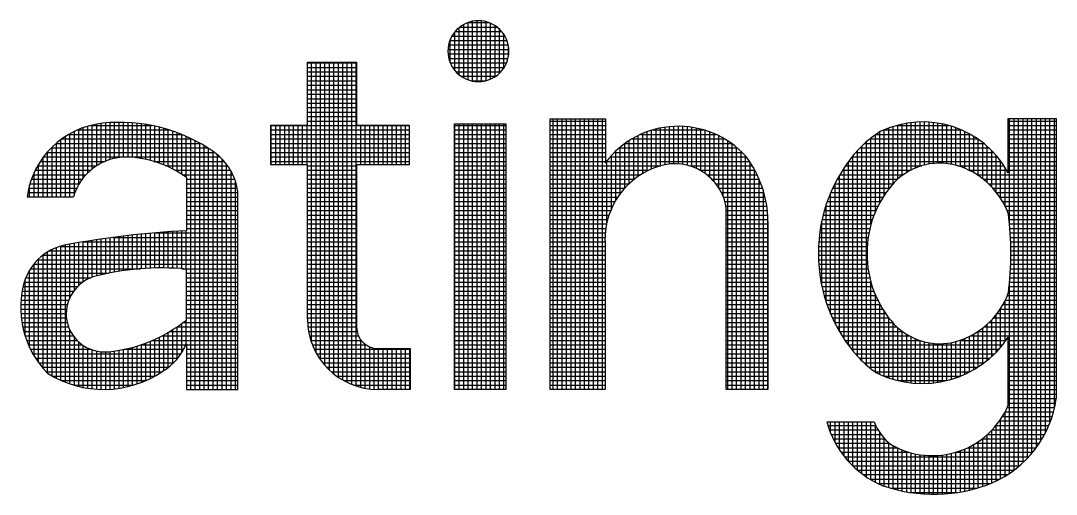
# Model space of a CAD drawing. Header units: inches. Extents: x 947 to 1788, y 0 to 594.
# Drawn here: x 1665.231 to 1669.25, y 99.481 to 101.318 of the extents above; entities that cross this region are included whole.
import ezdxf

# ---------------------------------------------------------------- set-up
doc = ezdxf.new("R2010")
doc.units = ezdxf.units.IN
doc.header["$MEASUREMENT"] = 0
doc.layers.add('BG ÇÑ±¹Áö¿ª³\xad¹æ±â¼úÁÖ½ÄÈ¸»ç CI', color=7, linetype='Continuous')

msp = doc.modelspace()

# ---------------------------------------------------------------- linework, layer by layer
at = {"layer": 'BG ÇÑ±¹Áö¿ª³\xad¹æ±â¼úÁÖ½ÄÈ¸»ç CI', "color": 7, "linetype": 'Continuous', "lineweight": 25}
for p, q in [((1666.9668, 101.3112), (1667.0484, 101.3112)), ((1666.9678, 101.089), (1666.9678, 101.3116)), ((1666.9851, 101.0843), (1666.9851, 101.3163)), ((1667.0025, 101.0822), (1667.0025, 101.3184)), ((1667.0199, 101.0827), (1667.0199, 101.3178)), ((1667.0372, 101.0859), (1667.0372, 101.3147)), ((1667.0546, 101.0919), (1667.0546, 101.3087)), ((1666.9157, 101.126), (1666.9157, 101.2746)), ((1666.9173, 101.2765), (1667.0979, 101.2765)), ((1666.933, 101.1086), (1666.933, 101.292)), ((1666.9354, 101.2939), (1667.0798, 101.2939)), ((1666.9504, 101.0969), (1666.9504, 101.3037)), ((1667.072, 101.1012), (1667.072, 101.2994)), ((1667.0893, 101.1149), (1667.0893, 101.2857)), ((1666.8969, 101.2418), (1667.1183, 101.2418)), ((1666.8983, 101.1553), (1666.8983, 101.2453)), ((1666.9051, 101.2591), (1667.1101, 101.2591)), ((1667.1067, 101.1359), (1667.1067, 101.2647)), ((1666.8896, 101.207), (1667.1256, 101.207)), ((1666.8899, 101.1897), (1667.1253, 101.1897)), ((1666.8919, 101.2244), (1667.1233, 101.2244)), ((1667.1241, 101.1801), (1667.1241, 101.2205)), ((1666.3444, 100.9135), (1666.3444, 101.1571)), ((1666.3444, 101.1571), (1666.5348, 101.1571)), ((1666.3444, 101.155), (1666.5348, 101.155)), ((1666.36, 100.0701), (1666.36, 101.1571)), ((1666.3774, 100.0311), (1666.3774, 101.1571)), ((1666.3947, 100.0032), (1666.3947, 101.1571)), ((1666.4121, 99.9812), (1666.4121, 101.1571)), ((1666.4295, 99.9631), (1666.4295, 101.1571)), ((1666.4468, 99.9479), (1666.4468, 101.1571)), ((1666.4642, 99.9351), (1666.4642, 101.1571)), ((1666.4816, 99.9242), (1666.4816, 101.1571)), ((1666.4989, 99.9151), (1666.4989, 101.1571)), ((1666.5163, 99.9074), (1666.5163, 101.1571)), ((1666.5337, 99.9011), (1666.5337, 101.1571)), ((1666.5348, 101.1571), (1666.5348, 100.9135)), ((1666.8928, 101.1723), (1667.1224, 101.1723)), ((1666.8984, 101.155), (1667.1167, 101.155)), ((1666.3444, 101.1376), (1666.5348, 101.1376)), ((1666.3444, 101.1202), (1666.5348, 101.1202)), ((1666.9074, 101.1376), (1667.1078, 101.1376)), ((1666.9207, 101.1202), (1667.0945, 101.1202)), ((1666.3444, 101.1029), (1666.5348, 101.1029)), ((1666.3444, 101.0855), (1666.5348, 101.0855)), ((1666.3444, 101.0681), (1666.5348, 101.0681)), ((1666.9407, 101.1029), (1667.0745, 101.1029)), ((1666.9795, 101.0855), (1667.0357, 101.0855)), ((1666.3444, 101.0508), (1666.5348, 101.0508)), ((1666.3444, 101.0334), (1666.5348, 101.0334)), ((1666.3444, 101.016), (1666.5348, 101.016)), ((1666.3444, 100.9987), (1666.5348, 100.9987)), ((1666.3444, 100.9813), (1666.5348, 100.9813)), ((1666.3444, 100.9639), (1666.5348, 100.9639)), ((1666.3444, 100.9466), (1666.5348, 100.9466)), ((1665.4918, 100.7288), (1665.4918, 100.9093)), ((1665.501, 100.9119), (1665.7416, 100.9119)), ((1665.5092, 100.7441), (1665.5092, 100.9139)), ((1665.5265, 100.7564), (1665.5265, 100.9174)), ((1665.5439, 100.7663), (1665.5439, 100.92)), ((1665.5612, 100.7742), (1665.5612, 100.9218)), ((1665.5786, 100.7802), (1665.5786, 100.9231)), ((1665.596, 100.7847), (1665.596, 100.9239)), ((1665.6133, 100.7876), (1665.6133, 100.9243)), ((1665.6307, 100.7891), (1665.6307, 100.9241)), ((1665.6481, 100.7891), (1665.6481, 100.9235)), ((1665.6654, 100.7881), (1665.6654, 100.9224)), ((1665.6828, 100.7863), (1665.6828, 100.9208)), ((1665.7002, 100.7838), (1665.7002, 100.9188)), ((1665.7175, 100.7805), (1665.7175, 100.9162)), ((1665.7349, 100.7764), (1665.7349, 100.9132)), ((1665.7523, 100.7714), (1665.7523, 100.9096)), ((1666.2015, 100.7588), (1666.2015, 100.9135)), ((1666.2015, 100.9135), (1666.3444, 100.9135)), ((1666.2015, 100.9119), (1666.7383, 100.9119)), ((1666.2037, 100.7588), (1666.2037, 100.9135)), ((1666.2211, 100.7588), (1666.2211, 100.9135)), ((1666.2385, 100.7588), (1666.2385, 100.9135)), ((1666.2558, 100.7588), (1666.2558, 100.9135)), ((1666.2732, 100.7588), (1666.2732, 100.9135)), ((1666.2906, 100.7588), (1666.2906, 100.9135)), ((1666.3079, 100.7588), (1666.3079, 100.9135)), ((1666.3253, 100.7588), (1666.3253, 100.9135)), ((1666.3426, 100.7588), (1666.3426, 100.9135)), ((1666.3444, 100.9292), (1666.5348, 100.9292)), ((1666.5348, 100.9135), (1666.7383, 100.9135)), ((1666.551, 100.7588), (1666.551, 100.9135)), ((1666.5684, 100.7588), (1666.5684, 100.9135)), ((1666.5858, 100.7588), (1666.5858, 100.9135)), ((1666.6031, 100.7588), (1666.6031, 100.9135)), ((1666.6205, 100.7588), (1666.6205, 100.9135)), ((1666.6378, 100.7588), (1666.6378, 100.9135)), ((1666.6552, 100.7588), (1666.6552, 100.9135)), ((1666.6726, 100.7588), (1666.6726, 100.9135)), ((1666.6899, 100.7588), (1666.6899, 100.9135)), ((1666.7073, 100.7588), (1666.7073, 100.9135)), ((1666.7247, 100.7588), (1666.7247, 100.9135)), ((1666.7383, 100.9135), (1666.7383, 100.7588)), ((1666.9147, 100.9188), (1667.1144, 100.9188)), ((1666.9147, 99.8879), (1666.9147, 100.9188)), ((1666.9147, 100.9119), (1667.1144, 100.9119)), ((1666.9157, 99.8879), (1666.9157, 100.9188)), ((1666.933, 99.8879), (1666.933, 100.9188)), ((1666.9504, 99.8879), (1666.9504, 100.9188)), ((1666.9678, 99.8879), (1666.9678, 100.9188)), ((1666.9851, 99.8879), (1666.9851, 100.9188)), ((1667.0025, 99.8879), (1667.0025, 100.9188)), ((1667.0199, 99.8879), (1667.0199, 100.9188)), ((1667.0372, 99.8879), (1667.0372, 100.9188)), ((1667.0546, 99.8879), (1667.0546, 100.9188)), ((1667.072, 99.8879), (1667.072, 100.9188)), ((1667.0893, 99.8879), (1667.0893, 100.9188)), ((1667.1067, 99.8879), (1667.1067, 100.9188)), ((1667.1144, 100.9188), (1667.1144, 99.8879)), ((1667.2862, 99.8879), (1667.2862, 100.9383)), ((1667.2862, 100.9383), (1667.5011, 100.9383)), ((1667.2862, 100.9292), (1667.5011, 100.9292)), ((1667.2862, 100.9119), (1667.5011, 100.9119)), ((1667.2977, 99.8879), (1667.2977, 100.9383)), ((1667.3151, 99.8879), (1667.3151, 100.9383)), ((1667.3324, 99.8879), (1667.3324, 100.9383)), ((1667.3498, 99.8879), (1667.3498, 100.9383)), ((1667.3672, 99.8879), (1667.3672, 100.9383)), ((1667.3845, 99.8879), (1667.3845, 100.9383)), ((1667.4019, 99.8879), (1667.4019, 100.9383)), ((1667.4192, 99.8879), (1667.4192, 100.9383)), ((1667.4366, 99.8879), (1667.4366, 100.9383)), ((1667.454, 99.8879), (1667.454, 100.9383)), ((1667.4713, 99.8879), (1667.4713, 100.9383)), ((1667.4887, 99.8879), (1667.4887, 100.9383)), ((1667.5011, 100.9383), (1667.5011, 100.7681)), ((1667.7492, 100.7624), (1667.7492, 100.9074)), ((1667.7665, 100.7635), (1667.7665, 100.9086)), ((1667.7839, 100.763), (1667.7839, 100.909)), ((1667.8013, 100.7611), (1667.8013, 100.9085)), ((1667.8186, 100.7576), (1667.8186, 100.9072)), ((1668.6174, 100.6866), (1668.6174, 100.9082)), ((1668.6297, 100.9119), (1668.8334, 100.9119)), ((1668.6348, 100.7038), (1668.6348, 100.9132)), ((1668.6521, 100.7179), (1668.6521, 100.9174)), ((1668.6695, 100.7296), (1668.6695, 100.9207)), ((1668.6869, 100.7393), (1668.6869, 100.9232)), ((1668.7042, 100.7473), (1668.7042, 100.9248)), ((1668.7216, 100.7537), (1668.7216, 100.9257)), ((1668.7389, 100.7586), (1668.7389, 100.9257)), ((1668.7563, 100.7623), (1668.7563, 100.925)), ((1668.7737, 100.7646), (1668.7737, 100.9235)), ((1668.791, 100.7657), (1668.791, 100.9211)), ((1668.8084, 100.7656), (1668.8084, 100.9179)), ((1668.8258, 100.7642), (1668.8258, 100.9139)), ((1668.8431, 100.7616), (1668.8431, 100.909)), ((1669.0638, 100.7284), (1669.0638, 100.9389)), ((1669.0638, 100.9389), (1669.25, 100.9389)), ((1669.0638, 100.9292), (1669.25, 100.9292)), ((1669.0638, 100.9119), (1669.25, 100.9119)), ((1669.0689, 100.525), (1669.0689, 100.9389)), ((1669.0862, 99.5748), (1669.0862, 100.9389)), ((1669.1036, 99.5887), (1669.1036, 100.9389)), ((1669.121, 99.6041), (1669.121, 100.9389)), ((1669.1383, 99.6214), (1669.1383, 100.9389)), ((1669.1557, 99.6409), (1669.1557, 100.9389)), ((1669.1731, 99.6631), (1669.1731, 100.9389)), ((1669.1904, 99.6889), (1669.1904, 100.9389)), ((1669.2078, 99.7196), (1669.2078, 100.9389)), ((1669.2252, 99.7581), (1669.2252, 100.9389)), ((1669.2425, 99.8134), (1669.2425, 100.9389)), ((1669.25, 100.9389), (1669.25, 99.8526)), ((1665.405, 100.6354), (1665.405, 100.8697)), ((1665.4171, 100.8771), (1665.8564, 100.8771)), ((1665.4223, 100.6354), (1665.4223, 100.8801)), ((1665.4397, 100.6458), (1665.4397, 100.8892)), ((1665.4511, 100.8945), (1665.8086, 100.8945)), ((1665.4571, 100.6841), (1665.4571, 100.8971)), ((1665.4744, 100.7095), (1665.4744, 100.9037)), ((1665.7696, 100.7656), (1665.7696, 100.9055)), ((1665.787, 100.759), (1665.787, 100.901)), ((1665.8043, 100.7514), (1665.8043, 100.8958)), ((1665.8217, 100.7428), (1665.8217, 100.8902)), ((1665.8391, 100.7331), (1665.8391, 100.8839)), ((1665.8564, 100.7222), (1665.8564, 100.8771)), ((1665.8738, 100.7101), (1665.8738, 100.8697)), ((1666.2015, 100.8945), (1666.7383, 100.8945)), ((1666.2015, 100.8771), (1666.7383, 100.8771)), ((1666.9147, 100.8945), (1667.1144, 100.8945)), ((1666.9147, 100.8771), (1667.1144, 100.8771)), ((1667.2862, 100.8945), (1667.5011, 100.8945)), ((1667.2862, 100.8771), (1667.5011, 100.8771)), ((1667.6276, 100.7147), (1667.6276, 100.8729)), ((1667.6365, 100.8771), (1667.9297, 100.8771)), ((1667.645, 100.7257), (1667.645, 100.8808)), ((1667.6624, 100.7352), (1667.6624, 100.8877)), ((1667.6797, 100.7433), (1667.6797, 100.8935)), ((1667.6829, 100.8945), (1667.8833, 100.8945)), ((1667.6971, 100.75), (1667.6971, 100.8984)), ((1667.7144, 100.7556), (1667.7144, 100.9023)), ((1667.7318, 100.7598), (1667.7318, 100.9053)), ((1667.836, 100.7524), (1667.836, 100.905)), ((1667.8534, 100.7455), (1667.8534, 100.9019)), ((1667.8707, 100.7366), (1667.8707, 100.898)), ((1667.8881, 100.7253), (1667.8881, 100.893)), ((1667.9055, 100.7112), (1667.9055, 100.8871)), ((1667.9228, 100.6933), (1667.9228, 100.8802)), ((1667.9402, 100.6698), (1667.9402, 100.8721)), ((1668.5479, 100.5768), (1668.5479, 100.8755)), ((1668.5503, 100.8771), (1668.9172, 100.8771)), ((1668.5653, 100.6126), (1668.5653, 100.8871)), ((1668.5808, 100.8945), (1668.8823, 100.8945)), ((1668.5827, 100.6414), (1668.5827, 100.8953)), ((1668.6, 100.6656), (1668.6, 100.9022)), ((1668.8605, 100.7577), (1668.8605, 100.9032)), ((1668.8779, 100.7524), (1668.8779, 100.8964)), ((1668.8952, 100.7457), (1668.8952, 100.8886)), ((1668.9126, 100.7378), (1668.9126, 100.8797)), ((1668.93, 100.7285), (1668.93, 100.8696)), ((1669.0638, 100.8945), (1669.25, 100.8945)), ((1669.0638, 100.8771), (1669.25, 100.8771)), ((1665.3529, 100.6354), (1665.3529, 100.828)), ((1665.3685, 100.8424), (1665.928, 100.8424)), ((1665.3702, 100.6354), (1665.3702, 100.8439)), ((1665.3876, 100.6354), (1665.3876, 100.8577)), ((1665.3905, 100.8598), (1665.8951, 100.8598)), ((1665.8912, 99.8879), (1665.8912, 100.8616)), ((1665.9085, 99.8879), (1665.9085, 100.8529)), ((1665.9259, 99.8879), (1665.9259, 100.8436)), ((1665.9433, 99.8879), (1665.9433, 100.8335)), ((1666.2015, 100.8598), (1666.7383, 100.8598)), ((1666.2015, 100.8424), (1666.7383, 100.8424)), ((1666.9147, 100.8598), (1667.1144, 100.8598)), ((1666.9147, 100.8424), (1667.1144, 100.8424)), ((1667.2862, 100.8598), (1667.5011, 100.8598)), ((1667.2862, 100.8424), (1667.5011, 100.8424)), ((1667.5582, 100.648), (1667.5582, 100.828)), ((1667.5755, 100.6691), (1667.5755, 100.8415)), ((1667.5768, 100.8424), (1667.9894, 100.8424)), ((1667.5929, 100.6867), (1667.5929, 100.8533)), ((1667.6033, 100.8598), (1667.9629, 100.8598)), ((1667.6103, 100.7018), (1667.6103, 100.8638)), ((1667.9575, 100.6353), (1667.9575, 100.8629)), ((1667.9749, 99.8879), (1667.9749, 100.8523)), ((1667.9923, 99.8879), (1667.9923, 100.8403)), ((1668.0096, 99.8879), (1668.0096, 100.8267)), ((1668.4958, 99.9989), (1668.4958, 100.8324)), ((1668.5066, 100.8424), (1668.9686, 100.8424)), ((1668.5132, 99.983), (1668.5132, 100.8483)), ((1668.527, 100.8598), (1668.9452, 100.8598)), ((1668.5306, 100.5274), (1668.5306, 100.8626)), ((1668.9473, 100.7177), (1668.9473, 100.8583)), ((1668.9647, 100.7052), (1668.9647, 100.8455)), ((1668.9821, 100.6906), (1668.9821, 100.831)), ((1669.0638, 100.8598), (1669.25, 100.8598)), ((1669.0638, 100.8424), (1669.25, 100.8424)), ((1665.3181, 100.6354), (1665.3181, 100.7881)), ((1665.3198, 100.7903), (1666.0041, 100.7903)), ((1665.3338, 100.8077), (1665.9826, 100.8077)), ((1665.3355, 100.6354), (1665.3355, 100.8097)), ((1665.3498, 100.825), (1665.9568, 100.825)), ((1665.9606, 99.8879), (1665.9606, 100.8226)), ((1665.978, 99.8879), (1665.978, 100.8109)), ((1665.9954, 99.8879), (1665.9954, 100.7979)), ((1666.2015, 100.825), (1666.7383, 100.825)), ((1666.2015, 100.8077), (1666.7383, 100.8077)), ((1666.2015, 100.7903), (1666.7383, 100.7903)), ((1666.9147, 100.825), (1667.1144, 100.825)), ((1666.9147, 100.8077), (1667.1144, 100.8077)), ((1666.9147, 100.7903), (1667.1144, 100.7903)), ((1667.2862, 100.825), (1667.5011, 100.825)), ((1667.2862, 100.8077), (1667.5011, 100.8077)), ((1667.2862, 100.7903), (1667.5011, 100.7903)), ((1667.5192, 100.7903), (1668.0467, 100.7903)), ((1667.5234, 100.5883), (1667.5234, 100.795)), ((1667.5357, 100.8077), (1668.0305, 100.8077)), ((1667.5408, 100.6221), (1667.5408, 100.8126)), ((1667.5546, 100.825), (1668.0116, 100.825)), ((1668.027, 99.8879), (1668.027, 100.8111)), ((1668.0444, 99.8879), (1668.0444, 100.7933)), ((1668.458, 100.7903), (1669.0217, 100.7903)), ((1668.4611, 100.0371), (1668.4611, 100.7942)), ((1668.4725, 100.8077), (1669.0062, 100.8077)), ((1668.4785, 100.0168), (1668.4785, 100.8144)), ((1668.4885, 100.825), (1668.9887, 100.825)), ((1668.9994, 100.6737), (1668.9994, 100.8147)), ((1669.0168, 100.6536), (1669.0168, 100.7961)), ((1669.0638, 100.825), (1669.25, 100.825)), ((1669.0638, 100.8077), (1669.25, 100.8077)), ((1669.0638, 100.7903), (1669.25, 100.7903)), ((1665.297, 100.7556), (1665.5252, 100.7556)), ((1665.3008, 100.6354), (1665.3008, 100.762)), ((1665.3076, 100.7729), (1665.5583, 100.7729)), ((1665.7472, 100.7729), (1666.021, 100.7729)), ((1665.795, 100.7556), (1666.0347, 100.7556)), ((1666.0127, 99.8879), (1666.0127, 100.7819)), ((1666.0301, 99.8879), (1666.0301, 100.7618)), ((1666.2015, 100.7729), (1666.7383, 100.7729)), ((1666.3444, 100.7588), (1666.2015, 100.7588)), ((1666.3444, 100.1613), (1666.3444, 100.7588)), ((1666.3444, 100.7556), (1666.5348, 100.7556)), ((1666.7383, 100.7588), (1666.5348, 100.7588)), ((1666.5348, 100.7588), (1666.5348, 100.1298)), ((1666.9147, 100.7729), (1667.1144, 100.7729)), ((1666.9147, 100.7556), (1667.1144, 100.7556)), ((1667.2862, 100.7729), (1667.5011, 100.7729)), ((1667.2862, 100.7556), (1667.7143, 100.7556)), ((1667.5048, 100.7729), (1668.0591, 100.7729)), ((1667.5061, 100.5354), (1667.5061, 100.7746)), ((1667.8261, 100.7556), (1668.0702, 100.7556)), ((1668.0617, 99.8879), (1668.0617, 100.769)), ((1668.4264, 100.084), (1668.4264, 100.7473)), ((1668.432, 100.7556), (1668.7277, 100.7556)), ((1668.4438, 100.0593), (1668.4438, 100.7719)), ((1668.4445, 100.7729), (1669.0354, 100.7729)), ((1668.8679, 100.7556), (1669.0476, 100.7556)), ((1669.0341, 100.6294), (1669.0341, 100.7746)), ((1669.0515, 100.5988), (1669.0515, 100.7494)), ((1669.0638, 100.7729), (1669.25, 100.7729)), ((1669.0638, 100.7556), (1669.25, 100.7556)), ((1665.2798, 100.7208), (1665.4841, 100.7208)), ((1665.2834, 100.6354), (1665.2834, 100.729)), ((1665.2878, 100.7382), (1665.502, 100.7382)), ((1665.8301, 100.7382), (1666.0458, 100.7382)), ((1665.8585, 100.7208), (1666.0549, 100.7208)), ((1665.8742, 100.7098), (1665.8742, 100.5035)), ((1666.0475, 99.8879), (1666.0475, 100.7353)), ((1666.3444, 100.7382), (1666.5348, 100.7382)), ((1666.3444, 100.7208), (1666.5348, 100.7208)), ((1666.9147, 100.7382), (1667.1144, 100.7382)), ((1666.9147, 100.7208), (1667.1144, 100.7208)), ((1667.2862, 100.7382), (1667.6684, 100.7382)), ((1667.2862, 100.7208), (1667.637, 100.7208)), ((1667.8678, 100.7382), (1668.0802, 100.7382)), ((1667.894, 100.7208), (1668.0891, 100.7208)), ((1668.0791, 99.8879), (1668.0791, 100.7402)), ((1668.409, 100.1117), (1668.409, 100.7196)), ((1668.4098, 100.7208), (1668.6562, 100.7208)), ((1668.4205, 100.7382), (1668.6847, 100.7382)), ((1668.9118, 100.7382), (1669.0583, 100.7382)), ((1668.9426, 100.7208), (1669.25, 100.7208)), ((1669.0638, 100.7382), (1669.25, 100.7382)), ((1665.2627, 100.6687), (1665.449, 100.6687)), ((1665.266, 100.6354), (1665.266, 100.6816)), ((1665.2674, 100.6861), (1665.4582, 100.6861)), ((1665.273, 100.7035), (1665.4698, 100.7035)), ((1665.8742, 100.7035), (1666.0621, 100.7035)), ((1665.8742, 100.6861), (1666.0676, 100.6861)), ((1665.8742, 100.6687), (1666.0717, 100.6687)), ((1666.0648, 99.8879), (1666.0648, 100.6955)), ((1666.3444, 100.7035), (1666.5348, 100.7035)), ((1666.3444, 100.6861), (1666.5348, 100.6861)), ((1666.3444, 100.6687), (1666.5348, 100.6687)), ((1666.9147, 100.7035), (1667.1144, 100.7035)), ((1666.9147, 100.6861), (1667.1144, 100.6861)), ((1666.9147, 100.6687), (1667.1144, 100.6687)), ((1667.2862, 100.7035), (1667.6124, 100.7035)), ((1667.2862, 100.6861), (1667.5922, 100.6861)), ((1667.2862, 100.6687), (1667.5752, 100.6687)), ((1667.9135, 100.7035), (1668.0971, 100.7035)), ((1667.9287, 100.6861), (1668.1041, 100.6861)), ((1667.9408, 100.6687), (1668.1102, 100.6687)), ((1668.0965, 99.8879), (1668.0965, 100.7048)), ((1668.3823, 100.6687), (1668.6025, 100.6687)), ((1668.3907, 100.6861), (1668.617, 100.6861)), ((1668.3917, 100.1432), (1668.3917, 100.688)), ((1668.3999, 100.7035), (1668.6344, 100.7035)), ((1668.9669, 100.7035), (1669.25, 100.7035)), ((1668.987, 100.6861), (1669.25, 100.6861)), ((1669.004, 100.6687), (1669.25, 100.6687)), ((1665.2565, 100.6354), (1665.4364, 100.6354)), ((1665.259, 100.6514), (1665.4417, 100.6514)), ((1665.8742, 100.6514), (1666.0734, 100.6514)), ((1665.8742, 100.634), (1666.0734, 100.634)), ((1666.0734, 99.8879), (1666.0734, 100.6582)), ((1666.3444, 100.6514), (1666.5348, 100.6514)), ((1666.3444, 100.634), (1666.5348, 100.634)), ((1666.9147, 100.6514), (1667.1144, 100.6514)), ((1666.9147, 100.634), (1667.1144, 100.634)), ((1667.2862, 100.6514), (1667.5607, 100.6514)), ((1667.2862, 100.634), (1667.5483, 100.634)), ((1667.9505, 100.6514), (1668.1155, 100.6514)), ((1667.958, 100.634), (1668.12, 100.634)), ((1668.1138, 99.8879), (1668.1138, 100.6571)), ((1668.3674, 100.634), (1668.5779, 100.634)), ((1668.3743, 100.1804), (1668.3743, 100.6509)), ((1668.3745, 100.6514), (1668.5895, 100.6514)), ((1669.0185, 100.6514), (1669.25, 100.6514)), ((1669.0311, 100.634), (1669.25, 100.634)), ((1665.8742, 100.6167), (1666.0734, 100.6167)), ((1665.8742, 100.5993), (1666.0734, 100.5993)), ((1666.3444, 100.6167), (1666.5348, 100.6167)), ((1666.3444, 100.5993), (1666.5348, 100.5993)), ((1666.9147, 100.6167), (1667.1144, 100.6167)), ((1666.9147, 100.5993), (1667.1144, 100.5993)), ((1667.2862, 100.6167), (1667.5376, 100.6167)), ((1667.2862, 100.5993), (1667.5285, 100.5993)), ((1667.9638, 100.6167), (1668.1237, 100.6167)), ((1667.9678, 100.5993), (1668.1267, 100.5993)), ((1667.9692, 99.8879), (1667.9692, 100.5909)), ((1668.3551, 100.5993), (1668.5583, 100.5993)), ((1668.3569, 100.2263), (1668.3569, 100.6049)), ((1668.361, 100.6167), (1668.5676, 100.6167)), ((1669.0419, 100.6167), (1669.25, 100.6167)), ((1669.0513, 100.5993), (1669.25, 100.5993)), ((1665.8742, 100.5819), (1666.0734, 100.5819)), ((1665.8742, 100.5646), (1666.0734, 100.5646)), ((1665.8742, 100.5472), (1666.0734, 100.5472)), ((1666.3444, 100.5819), (1666.5348, 100.5819)), ((1666.3444, 100.5646), (1666.5348, 100.5646)), ((1666.3444, 100.5472), (1666.5348, 100.5472)), ((1666.9147, 100.5819), (1667.1144, 100.5819)), ((1666.9147, 100.5646), (1667.1144, 100.5646)), ((1666.9147, 100.5472), (1667.1144, 100.5472)), ((1667.2862, 100.5819), (1667.5207, 100.5819)), ((1667.2862, 100.5646), (1667.5143, 100.5646)), ((1667.2862, 100.5472), (1667.509, 100.5472)), ((1667.9692, 100.5819), (1668.1289, 100.5819)), ((1667.9692, 100.5646), (1668.1304, 100.5646)), ((1667.9692, 100.5472), (1668.1311, 100.5472)), ((1668.341, 100.5472), (1668.5367, 100.5472)), ((1668.3451, 100.5646), (1668.5429, 100.5646)), ((1668.3498, 100.5819), (1668.5501, 100.5819)), ((1669.0592, 100.5819), (1669.25, 100.5819)), ((1669.0646, 100.5646), (1669.25, 100.5646)), ((1669.0666, 100.5472), (1669.25, 100.5472)), ((1665.8742, 100.5298), (1666.0734, 100.5298)), ((1665.8742, 100.5125), (1666.0734, 100.5125)), ((1666.3444, 100.5298), (1666.5348, 100.5298)), ((1666.3444, 100.5125), (1666.5348, 100.5125)), ((1666.9147, 100.5298), (1667.1144, 100.5298)), ((1666.9147, 100.5125), (1667.1144, 100.5125)), ((1667.2862, 100.5298), (1667.5049, 100.5298)), ((1667.2862, 100.5125), (1667.5018, 100.5125)), ((1667.9692, 100.5298), (1668.1312, 100.5298)), ((1667.9692, 100.5125), (1668.1312, 100.5125)), ((1668.1312, 99.8879), (1668.1312, 100.5431)), ((1668.1312, 100.5414), (1668.1312, 99.8879)), ((1668.3344, 100.5125), (1668.5267, 100.5125)), ((1668.3374, 100.5298), (1668.5313, 100.5298)), ((1668.3396, 100.2907), (1668.3396, 100.5406)), ((1669.0684, 100.5298), (1669.25, 100.5298)), ((1669.07, 100.5125), (1669.25, 100.5125)), ((1665.5092, 100.3236), (1665.5092, 100.4661)), ((1665.5265, 100.3283), (1665.5265, 100.4688)), ((1665.5439, 100.3325), (1665.5439, 100.4714)), ((1665.5612, 100.3364), (1665.5612, 100.4739)), ((1665.5786, 100.34), (1665.5786, 100.4763)), ((1665.5897, 100.4777), (1666.0734, 100.4777)), ((1665.596, 100.3433), (1665.596, 100.4786)), ((1665.6133, 100.3463), (1665.6133, 100.4808)), ((1665.6307, 100.3489), (1665.6307, 100.4829)), ((1665.6481, 100.3513), (1665.6481, 100.4849)), ((1665.6654, 100.3533), (1665.6654, 100.4869)), ((1665.6828, 100.3551), (1665.6828, 100.4888)), ((1665.7002, 100.3565), (1665.7002, 100.4905)), ((1665.7175, 100.3577), (1665.7175, 100.4922)), ((1665.7349, 100.3585), (1665.7349, 100.4938)), ((1665.7493, 100.4951), (1666.0734, 100.4951)), ((1665.7523, 100.3591), (1665.7523, 100.4953)), ((1665.7696, 100.3593), (1665.7696, 100.4968)), ((1665.787, 100.3593), (1665.787, 100.4981)), ((1665.8043, 100.359), (1665.8043, 100.4994)), ((1665.8217, 100.3583), (1665.8217, 100.5005)), ((1665.8391, 100.3574), (1665.8391, 100.5016)), ((1665.8564, 100.3562), (1665.8564, 100.5026)), ((1665.8738, 100.3547), (1665.8738, 100.5035)), ((1666.3444, 100.4951), (1666.5348, 100.4951)), ((1666.3444, 100.4777), (1666.5348, 100.4777)), ((1666.9147, 100.4951), (1667.1144, 100.4951)), ((1666.9147, 100.4777), (1667.1144, 100.4777)), ((1667.2862, 100.4951), (1667.4998, 100.4951)), ((1667.2862, 100.4777), (1667.4988, 100.4777)), ((1667.9692, 100.4951), (1668.1312, 100.4951)), ((1667.9692, 100.4777), (1668.1312, 100.4777)), ((1668.3298, 100.4777), (1668.52, 100.4777)), ((1668.3318, 100.4951), (1668.523, 100.4951)), ((1669.0712, 100.4951), (1669.25, 100.4951)), ((1669.0723, 100.4777), (1669.25, 100.4777)), ((1665.3435, 100.4256), (1666.0734, 100.4256)), ((1665.3529, 99.9407), (1665.3529, 100.4306)), ((1665.3702, 99.9314), (1665.3702, 100.4382)), ((1665.3841, 100.443), (1666.0734, 100.443)), ((1665.3876, 99.9232), (1665.3876, 100.4441)), ((1665.405, 99.9159), (1665.405, 100.4483)), ((1665.4223, 100.2434), (1665.4223, 100.4515)), ((1665.4397, 100.2722), (1665.4397, 100.4546)), ((1665.4571, 100.2914), (1665.4571, 100.4576)), ((1665.4733, 100.4604), (1666.0734, 100.4604)), ((1665.4744, 100.3054), (1665.4744, 100.4606)), ((1665.4918, 100.3159), (1665.4918, 100.4634)), ((1666.3444, 100.4604), (1666.5348, 100.4604)), ((1666.3444, 100.443), (1666.5348, 100.443)), ((1666.3444, 100.4256), (1666.5348, 100.4256)), ((1666.9147, 100.4604), (1667.1144, 100.4604)), ((1666.9147, 100.443), (1667.1144, 100.443)), ((1666.9147, 100.4256), (1667.1144, 100.4256)), ((1667.2862, 100.4604), (1667.4988, 100.4604)), ((1667.2862, 100.443), (1667.4988, 100.443)), ((1667.2862, 100.4256), (1667.4988, 100.4256)), ((1667.4988, 100.4639), (1667.4988, 99.8879)), ((1667.9692, 100.4604), (1668.1312, 100.4604)), ((1667.9692, 100.443), (1668.1312, 100.443)), ((1667.9692, 100.4256), (1668.1312, 100.4256)), ((1668.3269, 100.4256), (1668.5157, 100.4256)), ((1668.3274, 100.443), (1668.5164, 100.443)), ((1668.3284, 100.4604), (1668.5178, 100.4604)), ((1669.0731, 100.4604), (1669.25, 100.4604)), ((1669.0736, 100.443), (1669.25, 100.443)), ((1669.0739, 100.4256), (1669.25, 100.4256)), ((1665.2975, 100.3909), (1666.0734, 100.3909)), ((1665.3008, 99.9921), (1665.3008, 100.3941)), ((1665.3172, 100.4083), (1666.0734, 100.4083)), ((1665.3181, 99.97), (1665.3181, 100.409)), ((1665.3355, 99.9511), (1665.3355, 100.421)), ((1666.3444, 100.4083), (1666.5348, 100.4083)), ((1666.3444, 100.3909), (1666.5348, 100.3909)), ((1666.9147, 100.4083), (1667.1144, 100.4083)), ((1666.9147, 100.3909), (1667.1144, 100.3909)), ((1667.2862, 100.4083), (1667.4988, 100.4083)), ((1667.2862, 100.3909), (1667.4988, 100.3909)), ((1667.9692, 100.4083), (1668.1312, 100.4083)), ((1667.9692, 100.3909), (1668.1312, 100.3909)), ((1668.3269, 100.4083), (1668.5157, 100.4083)), ((1668.3273, 100.3909), (1668.5162, 100.3909)), ((1669.0736, 100.3909), (1669.25, 100.3909)), ((1669.0739, 100.4083), (1669.25, 100.4083)), ((1665.266, 100.051), (1665.266, 100.3509)), ((1665.2694, 100.3562), (1665.6959, 100.3562)), ((1665.2819, 100.3736), (1666.0734, 100.3736)), ((1665.2834, 100.0184), (1665.2834, 100.3754)), ((1665.8567, 100.3562), (1666.0734, 100.3562)), ((1665.8742, 100.1573), (1665.8742, 100.3548)), ((1666.3444, 100.3736), (1666.5348, 100.3736)), ((1666.3444, 100.3562), (1666.5348, 100.3562)), ((1666.9147, 100.3736), (1667.1144, 100.3736)), ((1666.9147, 100.3562), (1667.1144, 100.3562)), ((1667.2862, 100.3736), (1667.4988, 100.3736)), ((1667.2862, 100.3562), (1667.4988, 100.3562)), ((1667.9692, 100.3736), (1668.1312, 100.3736)), ((1667.9692, 100.3562), (1668.1312, 100.3562)), ((1668.3282, 100.3736), (1668.5175, 100.3736)), ((1668.3296, 100.3562), (1668.5196, 100.3562)), ((1669.0724, 100.3562), (1669.25, 100.3562)), ((1669.0732, 100.3736), (1669.25, 100.3736)), ((1665.2451, 100.3041), (1665.4725, 100.3041)), ((1665.2487, 100.0952), (1665.2487, 100.3148)), ((1665.2513, 100.3215), (1665.5038, 100.3215)), ((1665.2593, 100.3388), (1665.5726, 100.3388)), ((1665.8742, 100.3388), (1666.0734, 100.3388)), ((1665.8742, 100.3215), (1666.0734, 100.3215)), ((1665.8742, 100.3041), (1666.0734, 100.3041)), ((1666.3444, 100.3388), (1666.5348, 100.3388)), ((1666.3444, 100.3215), (1666.5348, 100.3215)), ((1666.3444, 100.3041), (1666.5348, 100.3041)), ((1666.9147, 100.3388), (1667.1144, 100.3388)), ((1666.9147, 100.3215), (1667.1144, 100.3215)), ((1666.9147, 100.3041), (1667.1144, 100.3041)), ((1667.2862, 100.3388), (1667.4988, 100.3388)), ((1667.2862, 100.3215), (1667.4988, 100.3215)), ((1667.2862, 100.3041), (1667.4988, 100.3041)), ((1667.9692, 100.3388), (1668.1312, 100.3388)), ((1667.9692, 100.3215), (1668.1312, 100.3215)), ((1667.9692, 100.3041), (1668.1312, 100.3041)), ((1668.3315, 100.3388), (1668.5224, 100.3388)), ((1668.3339, 100.3215), (1668.5261, 100.3215)), ((1668.3369, 100.3041), (1668.5305, 100.3041)), ((1668.5306, 99.9687), (1668.5306, 100.3038)), ((1669.0687, 100.3041), (1669.25, 100.3041)), ((1669.0689, 99.5624), (1669.0689, 100.3062)), ((1669.0702, 100.3215), (1669.25, 100.3215)), ((1669.0714, 100.3388), (1669.25, 100.3388)), ((1665.237, 100.2694), (1665.4376, 100.2694)), ((1665.2405, 100.2867), (1665.4523, 100.2867)), ((1665.8742, 100.2867), (1666.0734, 100.2867)), ((1665.8742, 100.2694), (1666.0734, 100.2694)), ((1666.3444, 100.2867), (1666.5348, 100.2867)), ((1666.3444, 100.2694), (1666.5348, 100.2694)), ((1666.9147, 100.2867), (1667.1144, 100.2867)), ((1666.9147, 100.2694), (1667.1144, 100.2694)), ((1667.2862, 100.2867), (1667.4988, 100.2867)), ((1667.2862, 100.2694), (1667.4988, 100.2694)), ((1667.9692, 100.2867), (1668.1312, 100.2867)), ((1667.9692, 100.2694), (1668.1312, 100.2694)), ((1668.3404, 100.2867), (1668.5358, 100.2867)), ((1668.3445, 100.2694), (1668.5419, 100.2694)), ((1669.0649, 100.2694), (1669.25, 100.2694)), ((1669.0669, 100.2867), (1669.25, 100.2867)), ((1665.2326, 100.2346), (1665.4186, 100.2346)), ((1665.2344, 100.252), (1665.4266, 100.252)), ((1665.8742, 100.252), (1666.0734, 100.252)), ((1665.8742, 100.2346), (1666.0734, 100.2346)), ((1666.3444, 100.252), (1666.5348, 100.252)), ((1666.3444, 100.2346), (1666.5348, 100.2346)), ((1666.9147, 100.252), (1667.1144, 100.252)), ((1666.9147, 100.2346), (1667.1144, 100.2346)), ((1667.2862, 100.252), (1667.4988, 100.252)), ((1667.2862, 100.2346), (1667.4988, 100.2346)), ((1667.9692, 100.252), (1668.1312, 100.252)), ((1667.9692, 100.2346), (1668.1312, 100.2346)), ((1668.3491, 100.252), (1668.549, 100.252)), ((1668.3542, 100.2346), (1668.557, 100.2346)), ((1668.5479, 99.9558), (1668.5479, 100.2544)), ((1669.0515, 100.0729), (1669.0515, 100.2325)), ((1669.0526, 100.2346), (1669.25, 100.2346)), ((1669.0603, 100.252), (1669.25, 100.252)), ((1665.2315, 100.1999), (1665.4095, 100.1999)), ((1665.2316, 100.2173), (1665.4129, 100.2173)), ((1665.8742, 100.2173), (1666.0734, 100.2173)), ((1665.8742, 100.1999), (1666.0734, 100.1999)), ((1666.3444, 100.2173), (1666.5348, 100.2173)), ((1666.3444, 100.1999), (1666.5348, 100.1999)), ((1666.9147, 100.2173), (1667.1144, 100.2173)), ((1666.9147, 100.1999), (1667.1144, 100.1999)), ((1667.2862, 100.2173), (1667.4988, 100.2173)), ((1667.2862, 100.1999), (1667.4988, 100.1999)), ((1667.9692, 100.2173), (1668.1312, 100.2173)), ((1667.9692, 100.1999), (1668.1312, 100.1999)), ((1668.36, 100.2173), (1668.5661, 100.2173)), ((1668.3664, 100.1999), (1668.5762, 100.1999)), ((1668.5653, 99.9461), (1668.5653, 100.2186)), ((1668.5827, 99.9388), (1668.5827, 100.1899)), ((1669.0329, 100.1999), (1669.25, 100.1999)), ((1669.0341, 100.0511), (1669.0341, 100.2018)), ((1669.0435, 100.2173), (1669.25, 100.2173)), ((1665.2322, 100.1825), (1665.408, 100.1825)), ((1665.2337, 100.1652), (1665.4086, 100.1652)), ((1665.2361, 100.1478), (1665.4118, 100.1478)), ((1665.8564, 100.0305), (1665.8564, 100.1437)), ((1665.8619, 100.1478), (1666.0734, 100.1478)), ((1665.8738, 100.0646), (1665.8738, 100.157)), ((1665.8742, 100.1825), (1666.0734, 100.1825)), ((1665.8742, 100.1652), (1666.0734, 100.1652)), ((1666.3444, 100.1825), (1666.5348, 100.1825)), ((1666.3444, 100.1652), (1666.5348, 100.1652)), ((1666.3447, 100.1478), (1666.5348, 100.1478)), ((1666.9147, 100.1825), (1667.1144, 100.1825)), ((1666.9147, 100.1652), (1667.1144, 100.1652)), ((1666.9147, 100.1478), (1667.1144, 100.1478)), ((1667.2862, 100.1825), (1667.4988, 100.1825)), ((1667.2862, 100.1652), (1667.4988, 100.1652)), ((1667.2862, 100.1478), (1667.4988, 100.1478)), ((1667.9692, 100.1825), (1668.1312, 100.1825)), ((1667.9692, 100.1652), (1668.1312, 100.1652)), ((1667.9692, 100.1478), (1668.1312, 100.1478)), ((1668.3734, 100.1825), (1668.5876, 100.1825)), ((1668.381, 100.1652), (1668.6004, 100.1652)), ((1668.3894, 100.1478), (1668.6146, 100.1478)), ((1668.6, 99.9324), (1668.6, 100.1656)), ((1668.6174, 99.9269), (1668.6174, 100.1447)), ((1668.9898, 100.1478), (1669.25, 100.1478)), ((1668.9994, 100.0153), (1668.9994, 100.1576)), ((1669.0064, 100.1652), (1669.25, 100.1652)), ((1669.0168, 100.0321), (1669.0168, 100.1776)), ((1669.0206, 100.1825), (1669.25, 100.1825)), ((1665.2394, 100.1304), (1665.4172, 100.1304)), ((1665.2435, 100.1131), (1665.425, 100.1131)), ((1665.4223, 99.9095), (1665.4223, 100.1185)), ((1665.8043, 99.9733), (1665.8043, 100.1095)), ((1665.8104, 100.1131), (1666.0734, 100.1131)), ((1665.8217, 99.9881), (1665.8217, 100.12)), ((1665.8376, 100.1304), (1666.0734, 100.1304)), ((1665.8391, 100.0066), (1665.8391, 100.1314)), ((1666.3461, 100.1304), (1666.5348, 100.1304)), ((1666.3486, 100.1131), (1666.5365, 100.1131)), ((1666.9147, 100.1304), (1667.1144, 100.1304)), ((1666.9147, 100.1131), (1667.1144, 100.1131)), ((1667.2862, 100.1304), (1667.4988, 100.1304)), ((1667.2862, 100.1131), (1667.4988, 100.1131)), ((1667.9692, 100.1304), (1668.1312, 100.1304)), ((1667.9692, 100.1131), (1668.1312, 100.1131)), ((1668.3984, 100.1304), (1668.6314, 100.1304)), ((1668.4082, 100.1131), (1668.6525, 100.1131)), ((1668.6348, 99.9223), (1668.6348, 100.1274)), ((1668.6521, 99.9185), (1668.6521, 100.1134)), ((1668.93, 99.9646), (1668.93, 100.1027)), ((1668.9467, 100.1131), (1669.25, 100.1131)), ((1668.9473, 99.9752), (1668.9473, 100.1135)), ((1668.9647, 99.9871), (1668.9647, 100.1261)), ((1668.9702, 100.1304), (1669.25, 100.1304)), ((1668.9821, 100.0004), (1668.9821, 100.1406)), ((1665.2485, 100.0957), (1665.4359, 100.0957)), ((1665.2545, 100.0784), (1665.4505, 100.0784)), ((1665.4397, 99.9041), (1665.4397, 100.0906)), ((1665.4571, 99.8994), (1665.4571, 100.0721)), ((1665.7175, 99.9225), (1665.7175, 100.0683)), ((1665.7349, 99.9307), (1665.7349, 100.0751)), ((1665.7425, 100.0784), (1666.0734, 100.0784)), ((1665.7523, 99.9399), (1665.7523, 100.0827)), ((1665.7696, 99.9502), (1665.7696, 100.0909)), ((1665.7792, 100.0957), (1666.0734, 100.0957)), ((1665.787, 99.9613), (1665.787, 100.0998)), ((1665.8742, 100.0655), (1665.8742, 99.8879)), ((1666.3523, 100.0957), (1666.5421, 100.0957)), ((1666.3572, 100.0784), (1666.5527, 100.0784)), ((1666.551, 99.8962), (1666.551, 100.0805)), ((1666.5684, 99.8924), (1666.5684, 100.0631)), ((1666.9147, 100.0957), (1667.1144, 100.0957)), ((1666.9147, 100.0784), (1667.1144, 100.0784)), ((1667.2862, 100.0957), (1667.4988, 100.0957)), ((1667.2862, 100.0784), (1667.4988, 100.0784)), ((1667.9692, 100.0957), (1668.1312, 100.0957)), ((1667.9692, 100.0784), (1668.1312, 100.0784)), ((1668.4188, 100.0957), (1668.6797, 100.0957)), ((1668.4302, 100.0784), (1668.7192, 100.0784)), ((1668.6695, 99.9155), (1668.6695, 100.1017)), ((1668.6869, 99.9132), (1668.6869, 100.0919)), ((1668.7042, 99.9117), (1668.7042, 100.084)), ((1668.7216, 99.911), (1668.7216, 100.0776)), ((1668.7389, 99.9111), (1668.7389, 100.0726)), ((1668.7563, 99.9118), (1668.7563, 100.069)), ((1668.7737, 99.9134), (1668.7737, 100.0666)), ((1668.791, 99.9157), (1668.791, 100.0655)), ((1668.8084, 99.9188), (1668.8084, 100.0657)), ((1668.8258, 99.9227), (1668.8258, 100.067)), ((1668.8431, 99.9274), (1668.8431, 100.0697)), ((1668.8605, 99.9329), (1668.8605, 100.0736)), ((1668.8764, 100.0784), (1669.0555, 100.0784)), ((1668.8779, 99.9394), (1668.8779, 100.0789)), ((1668.8952, 99.9468), (1668.8952, 100.0855)), ((1668.9126, 99.9552), (1668.9126, 100.0934)), ((1668.9171, 100.0957), (1669.25, 100.0957)), ((1669.0638, 99.8269), (1669.0638, 100.0904)), ((1669.0638, 100.0784), (1669.25, 100.0784)), ((1665.2615, 100.061), (1665.4709, 100.061)), ((1665.2696, 100.0436), (1665.5032, 100.0436)), ((1665.2788, 100.0263), (1665.8537, 100.0263)), ((1665.4744, 99.8956), (1665.4744, 100.0586)), ((1665.4918, 99.8926), (1665.4918, 100.0486)), ((1665.5092, 99.8903), (1665.5092, 100.0415)), ((1665.5265, 99.8888), (1665.5265, 100.0367)), ((1665.5439, 99.888), (1665.5439, 100.0341)), ((1665.5612, 99.888), (1665.5612, 100.0335)), ((1665.5786, 99.8887), (1665.5786, 100.0349)), ((1665.596, 99.8901), (1665.596, 100.0371)), ((1665.6133, 99.8924), (1665.6133, 100.0398)), ((1665.6307, 99.8953), (1665.6307, 100.0431)), ((1665.633, 100.0436), (1665.864, 100.0436)), ((1665.6481, 99.8991), (1665.6481, 100.047)), ((1665.6654, 99.9037), (1665.6654, 100.0514)), ((1665.6828, 99.9091), (1665.6828, 100.0565)), ((1665.697, 100.061), (1665.8723, 100.061)), ((1665.7002, 99.9153), (1665.7002, 100.0621)), ((1665.8742, 100.061), (1666.0734, 100.061)), ((1665.8742, 100.0436), (1666.0734, 100.0436)), ((1665.8742, 100.0263), (1666.0734, 100.0263)), ((1666.3634, 100.061), (1666.5714, 100.061)), ((1666.371, 100.0436), (1666.7429, 100.0436)), ((1666.38, 100.0263), (1666.7429, 100.0263)), ((1666.5858, 99.8898), (1666.5858, 100.0532)), ((1666.6031, 99.8883), (1666.6031, 100.0481)), ((1666.6178, 100.0468), (1666.7429, 100.0468)), ((1666.6205, 99.8879), (1666.6205, 100.0468)), ((1666.6378, 99.8879), (1666.6378, 100.0468)), ((1666.6552, 99.8879), (1666.6552, 100.0468)), ((1666.6726, 99.8879), (1666.6726, 100.0468)), ((1666.6899, 99.8879), (1666.6899, 100.0468)), ((1666.7073, 99.8879), (1666.7073, 100.0468)), ((1666.7247, 99.8879), (1666.7247, 100.0468)), ((1666.742, 99.8879), (1666.742, 100.0468)), ((1666.7429, 100.0468), (1666.7429, 99.8879)), ((1666.9147, 100.061), (1667.1144, 100.061)), ((1666.9147, 100.0436), (1667.1144, 100.0436)), ((1666.9147, 100.0263), (1667.1144, 100.0263)), ((1667.2862, 100.061), (1667.4988, 100.061)), ((1667.2862, 100.0436), (1667.4988, 100.0436)), ((1667.2862, 100.0263), (1667.4988, 100.0263)), ((1667.9692, 100.061), (1668.1312, 100.061)), ((1667.9692, 100.0436), (1668.1312, 100.0436)), ((1667.9692, 100.0263), (1668.1312, 100.0263)), ((1668.4425, 100.061), (1669.0423, 100.061)), ((1668.4558, 100.0436), (1669.0276, 100.0436)), ((1668.4702, 100.0263), (1669.011, 100.0263)), ((1669.0638, 100.061), (1669.25, 100.061)), ((1669.0638, 100.0436), (1669.25, 100.0436)), ((1669.0638, 100.0263), (1669.25, 100.0263)), ((1665.2893, 100.0089), (1665.841, 100.0089)), ((1665.3012, 99.9915), (1665.8252, 99.9915)), ((1665.8742, 100.0089), (1666.0734, 100.0089)), ((1665.8742, 99.9915), (1666.0734, 99.9915)), ((1666.3908, 100.0089), (1666.7429, 100.0089)), ((1666.4035, 99.9915), (1666.7429, 99.9915)), ((1666.9147, 100.0089), (1667.1144, 100.0089)), ((1666.9147, 99.9915), (1667.1144, 99.9915)), ((1667.2862, 100.0089), (1667.4988, 100.0089)), ((1667.2862, 99.9915), (1667.4988, 99.9915)), ((1667.9692, 100.0089), (1668.1312, 100.0089)), ((1667.9692, 99.9915), (1668.1312, 99.9915)), ((1668.4858, 100.0089), (1668.9922, 100.0089)), ((1668.5036, 99.9915), (1668.9707, 99.9915)), ((1669.0638, 100.0089), (1669.25, 100.0089)), ((1669.0638, 99.9915), (1669.25, 99.9915)), ((1665.3146, 99.9742), (1665.8055, 99.9742)), ((1665.3299, 99.9568), (1665.7798, 99.9568)), ((1665.8742, 99.9742), (1666.0734, 99.9742)), ((1665.8742, 99.9568), (1666.0734, 99.9568)), ((1666.4184, 99.9742), (1666.7429, 99.9742)), ((1666.4363, 99.9568), (1666.7429, 99.9568)), ((1666.9147, 99.9742), (1667.1144, 99.9742)), ((1666.9147, 99.9568), (1667.1144, 99.9568)), ((1667.2862, 99.9742), (1667.4988, 99.9742)), ((1667.2862, 99.9568), (1667.4988, 99.9568)), ((1667.9692, 99.9742), (1668.1312, 99.9742)), ((1667.9692, 99.9568), (1668.1312, 99.9568)), ((1668.5237, 99.9742), (1668.9457, 99.9742)), ((1668.5465, 99.9568), (1668.9157, 99.9568)), ((1669.0638, 99.9742), (1669.25, 99.9742)), ((1669.0638, 99.9568), (1669.25, 99.9568)), ((1665.3551, 99.9394), (1665.7515, 99.9394)), ((1665.39, 99.9221), (1665.7165, 99.9221)), ((1665.4375, 99.9047), (1665.669, 99.9047)), ((1665.8742, 99.9394), (1666.0734, 99.9394)), ((1665.8742, 99.9221), (1666.0734, 99.9221)), ((1665.8742, 99.9047), (1666.0734, 99.9047)), ((1666.458, 99.9394), (1666.7429, 99.9394)), ((1666.4854, 99.9221), (1666.7429, 99.9221)), ((1666.5233, 99.9047), (1666.7429, 99.9047)), ((1666.9147, 99.9394), (1667.1144, 99.9394)), ((1666.9147, 99.9221), (1667.1144, 99.9221)), ((1666.9147, 99.9047), (1667.1144, 99.9047)), ((1667.2862, 99.9394), (1667.4988, 99.9394)), ((1667.2862, 99.9221), (1667.4988, 99.9221)), ((1667.2862, 99.9047), (1667.4988, 99.9047)), ((1667.9692, 99.9394), (1668.1312, 99.9394)), ((1667.9692, 99.9221), (1668.1312, 99.9221)), ((1667.9692, 99.9047), (1668.1312, 99.9047)), ((1668.581, 99.9394), (1668.878, 99.9394)), ((1668.6357, 99.9221), (1668.8233, 99.9221)), ((1669.0638, 99.9394), (1669.25, 99.9394)), ((1669.0638, 99.9221), (1669.25, 99.9221)), ((1669.0638, 99.9047), (1669.25, 99.9047)), ((1665.8742, 99.8879), (1666.0734, 99.8879)), ((1666.7429, 99.8879), (1666.6178, 99.8879)), ((1667.1144, 99.8879), (1666.9147, 99.8879)), ((1667.4988, 99.8879), (1667.2862, 99.8879)), ((1668.1312, 99.8879), (1667.9692, 99.8879)), ((1669.0638, 99.8873), (1669.25, 99.8873)), ((1669.0638, 99.87), (1669.25, 99.87)), ((1669.0638, 99.8526), (1669.25, 99.8526)), ((1669.0638, 99.8353), (1669.2472, 99.8353)), ((1669.0414, 99.7832), (1669.2341, 99.7832)), ((1669.0513, 99.8005), (1669.2392, 99.8005)), ((1669.0515, 99.5512), (1669.0515, 99.8009)), ((1669.0599, 99.8179), (1669.2436, 99.8179)), ((1668.3597, 99.7624), (1668.5436, 99.7624)), ((1668.3637, 99.7484), (1668.5491, 99.7484)), ((1668.3743, 99.7187), (1668.3743, 99.7624)), ((1668.3917, 99.6817), (1668.3917, 99.7624)), ((1668.409, 99.6527), (1668.409, 99.7624)), ((1668.4264, 99.6286), (1668.4264, 99.7624)), ((1668.4438, 99.6081), (1668.4438, 99.7624)), ((1668.4611, 99.5902), (1668.4611, 99.7624)), ((1668.4785, 99.5744), (1668.4785, 99.7624)), ((1668.4958, 99.5605), (1668.4958, 99.7624)), ((1668.5132, 99.5483), (1668.5132, 99.7624)), ((1668.5306, 99.5374), (1668.5306, 99.7624)), ((1668.5479, 99.5277), (1668.5479, 99.7512)), ((1669.0167, 99.7484), (1669.2212, 99.7484)), ((1669.0168, 99.5322), (1669.0168, 99.7486)), ((1669.0299, 99.7658), (1669.2281, 99.7658)), ((1669.0341, 99.5412), (1669.0341, 99.772)), ((1668.3696, 99.7311), (1668.558, 99.7311)), ((1668.3764, 99.7137), (1668.5693, 99.7137)), ((1668.5653, 99.5193), (1668.5653, 99.7194)), ((1668.9821, 99.5176), (1668.9821, 99.7123)), ((1668.9836, 99.7137), (1669.2047, 99.7137)), ((1668.9994, 99.5243), (1668.9994, 99.729)), ((1669.0014, 99.7311), (1669.2134, 99.7311)), ((1668.3842, 99.6963), (1668.5839, 99.6963)), ((1668.3932, 99.679), (1668.6028, 99.679)), ((1668.4033, 99.6616), (1668.6326, 99.6616)), ((1668.5827, 99.5125), (1668.5827, 99.6976)), ((1668.6, 99.5069), (1668.6, 99.6812)), ((1668.6174, 99.502), (1668.6174, 99.6693)), ((1668.6348, 99.4976), (1668.6348, 99.6606)), ((1668.9056, 99.6616), (1669.1719, 99.6616)), ((1668.9126, 99.497), (1668.9126, 99.665)), ((1668.93, 99.5013), (1668.93, 99.6744)), ((1668.9375, 99.679), (1669.1841, 99.679)), ((1668.9473, 99.5062), (1668.9473, 99.6853)), ((1668.9627, 99.6963), (1669.195, 99.6963)), ((1668.9647, 99.5116), (1668.9647, 99.6978)), ((1668.4148, 99.6442), (1668.6781, 99.6442)), ((1668.4278, 99.6269), (1669.1434, 99.6269)), ((1668.6521, 99.4937), (1668.6521, 99.6532)), ((1668.6695, 99.4904), (1668.6695, 99.6469)), ((1668.6869, 99.4876), (1668.6869, 99.6418)), ((1668.7042, 99.4853), (1668.7042, 99.6377)), ((1668.7216, 99.4835), (1668.7216, 99.6346)), ((1668.7389, 99.4822), (1668.7389, 99.6324)), ((1668.7563, 99.4814), (1668.7563, 99.6313)), ((1668.7737, 99.4812), (1668.7737, 99.631)), ((1668.791, 99.4814), (1668.791, 99.6318)), ((1668.8084, 99.4821), (1668.8084, 99.6334)), ((1668.8258, 99.4833), (1668.8258, 99.6361)), ((1668.8431, 99.485), (1668.8431, 99.6397)), ((1668.8601, 99.6442), (1669.1584, 99.6442)), ((1668.8605, 99.4872), (1668.8605, 99.6444)), ((1668.8779, 99.49), (1668.8779, 99.6501)), ((1668.8952, 99.4932), (1668.8952, 99.6569)), ((1668.4424, 99.6095), (1669.1266, 99.6095)), ((1668.4591, 99.5921), (1669.1077, 99.5921)), ((1668.4781, 99.5748), (1669.0862, 99.5748)), ((1668.5001, 99.5574), (1669.0614, 99.5574)), ((1668.5261, 99.5401), (1669.0321, 99.5401)), ((1668.558, 99.5227), (1668.9954, 99.5227)), ((1668.6055, 99.5053), (1668.9444, 99.5053)), ((1668.6844, 99.488), (1668.8655, 99.488))]:
    msp.add_line(p, q, dxfattribs=at)
for centre, radius, start, end in [((1667.0076, 101.2003), 0.1182, 0, 180), ((1667.0076, 101.2003), 0.1182, 180, 0), ((1665.5842, 100.5919), 0.3306, 96.2361, 172.4491), ((1665.6169, 100.2926), 0.6317, 54.6646, 96.2361), ((1667.7831, 100.5563), 0.3527, 42.0809, 143.0927), ((1668.7316, 100.5474), 0.3784, 28.5804, 115.7552), ((1668.7978, 100.5205), 0.4341, 122.0981, 136.3991), ((1665.6397, 100.5781), 0.2111, 89.1045, 164.2777), ((1665.6331, 100.3843), 0.4051, 53.4703, 88.6015), ((1665.8543, 100.6275), 0.2212, 8.002, 54.6646), ((1667.7107, 100.5374), 0.4206, 0.5372, 37.3719), ((1668.9192, 100.4187), 0.5923, 137.3627, 180.2938), ((1667.7961, 100.4696), 0.2974, 106.8512, 181.1019), ((1667.7702, 100.5625), 0.201, 8.1307, 107.4625), ((1668.7978, 100.5205), 0.2453, 70.0414, 136.0456), ((1668.7771, 100.4635), 0.306, 20.4054, 70.0414), ((1668.9192, 100.4187), 0.4035, 137.5987, 180.4312), ((1667.8814, 100.4156), 1.1926, 352.5544, 7.4456), ((1666.0479, 97.0082), 3.4997, 92.8449, 100.5633), ((1665.446, 100.242), 0.2104, 100.8833, 168.2388), ((1668.9192, 100.4126), 0.5923, 179.7062, 222.6373), ((1668.9192, 100.4126), 0.4035, 179.5688, 222.4013), ((1665.7763, 99.3387), 1.0206, 84.4976, 105.0366), ((1665.563, 100.1782), 0.155, 109.3706, 183.1419), ((1665.5961, 100.206), 0.3646, 167.5093, 224.3075), ((1668.7771, 100.3678), 0.306, 289.9586, 339.5946), ((1665.5575, 100.1835), 0.15, 185.2748, 275.8421), ((1665.514, 100.6087), 0.5775, 275.8421, 308.5863), ((1666.6178, 100.1613), 0.2735, 180, 270), ((1666.6178, 100.1298), 0.083, 180, 270), ((1668.7978, 100.3107), 0.2453, 223.9544, 289.9586), ((1665.672, 100.1461), 0.2176, 300.3816, 338.271), ((1668.7295, 100.3121), 0.4012, 244.2448, 326.4501), ((1668.7978, 100.3107), 0.4341, 223.6009, 236.016), ((1665.5533, 100.2947), 0.4068, 237.5812, 304.2242), ((1668.7691, 99.9507), 0.3197, 240.2936, 337.2308), ((1668.8312, 99.9124), 0.423, 293.7213, 351.8815), ((1668.7198, 99.8585), 0.3727, 194.9372, 247.0058), ((1668.7181, 99.8236), 0.185, 199.309, 234.4815), ((1668.7749, 100.0872), 0.606, 250.6586, 291.9444)]:
    msp.add_arc(centre, radius, start, end, dxfattribs=at)
msp.add_point((1667.5011, 100.7681), dxfattribs=at)

doc.saveas('drawing.dxf')
